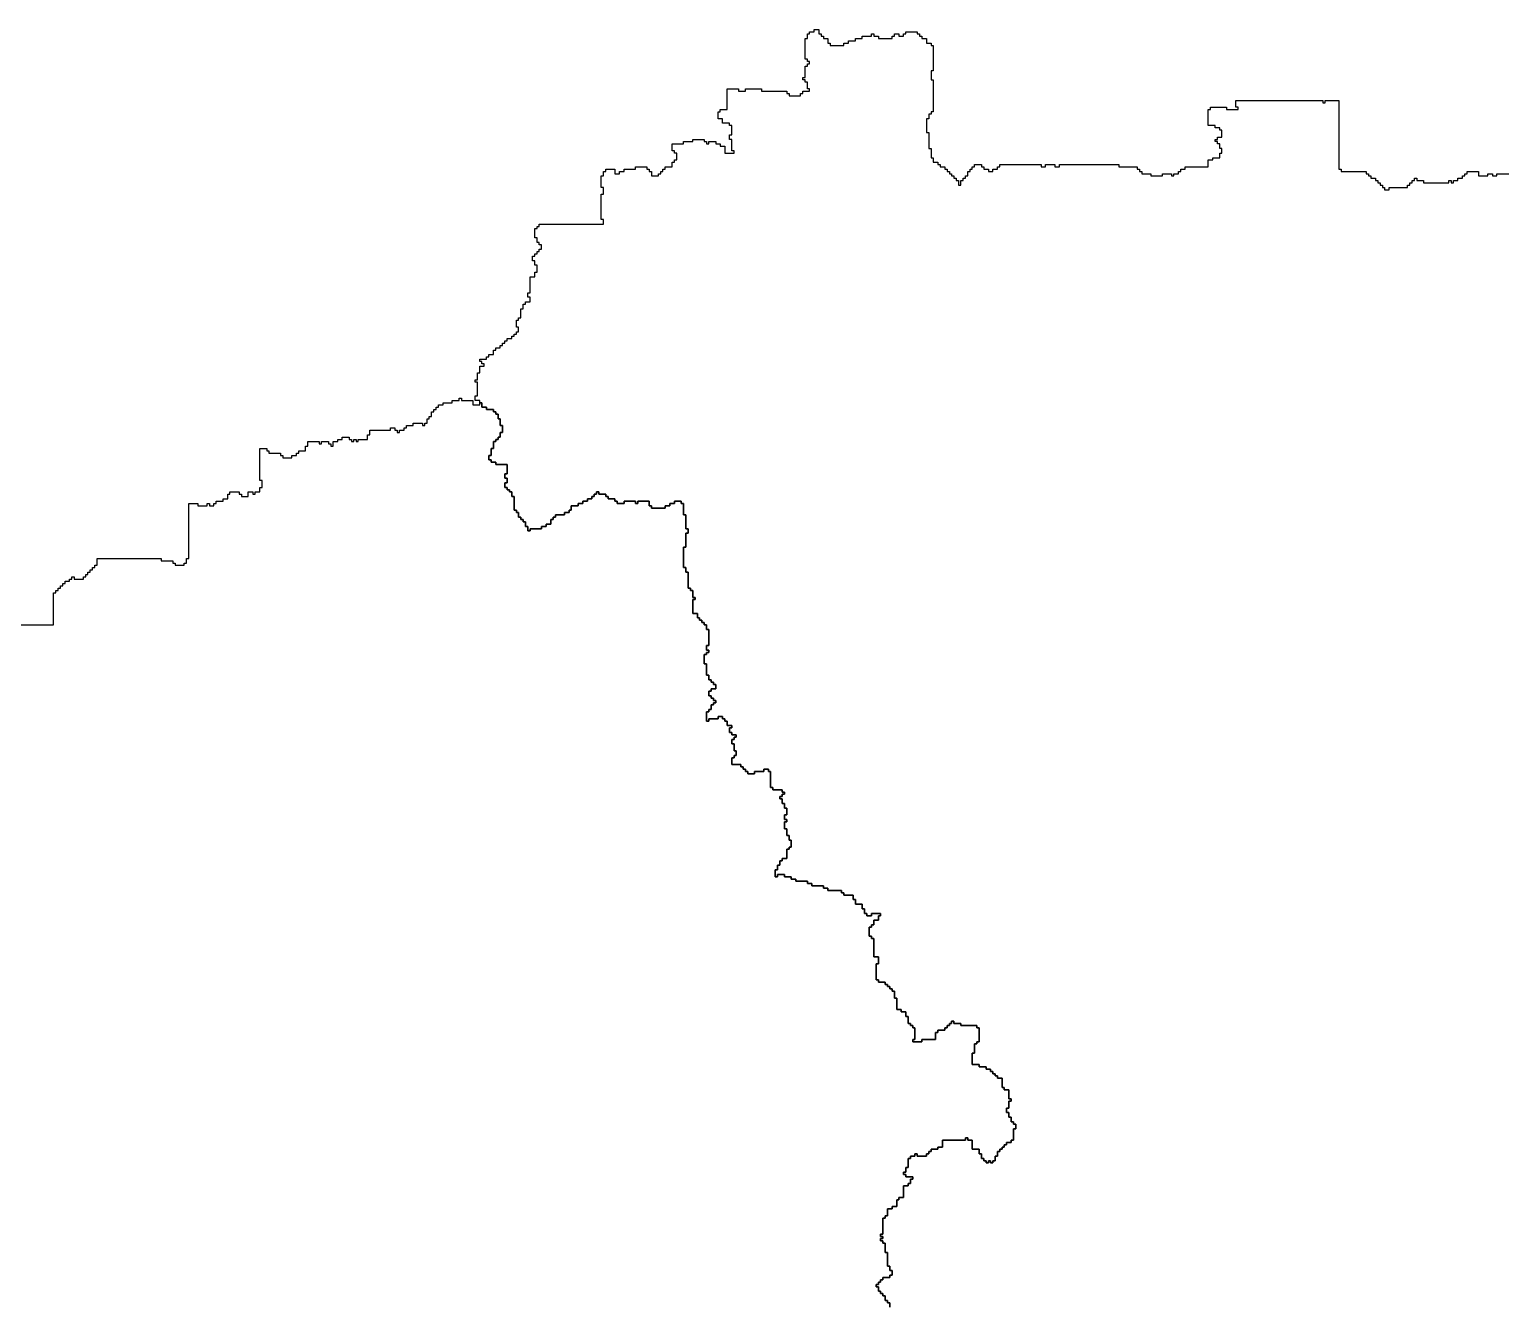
# Model space of a CAD drawing. Header units: inches. Extents: x -98695 to 376223, y 1122520 to 1501782.
# Drawn here: x -38375 to -18567, y 1444275 to 1461465 of the extents above; entities that cross this region are included whole.
import ezdxf

# ---------------------------------------------------------------- set-up
doc = ezdxf.new("R2010")
doc.units = ezdxf.units.IN
doc.header["$MEASUREMENT"] = 0
doc.layers.add('subs1', color=7, linetype='Continuous', true_color=0xc8dcf7)

msp = doc.modelspace()

# ---------------------------------------------------------------- linework, layer by layer
at = {"layer": 'subs1'}
for points in [[(-26791, 1444252, 0), (-26791, 1444314, 0), (-26822, 1444314, 0), (-26822, 1444345, 0), (-26853, 1444345, 0), (-26853, 1444406, 0), (-26883, 1444406, 0), (-26883, 1444437, 0), (-26914, 1444437, 0), (-26914, 1444468, 0), (-26945, 1444468, 0), (-26945, 1444530, 0), (-26976, 1444530, 0), (-26976, 1444561, 0), (-26945, 1444561, 0), (-26945, 1444591, 0), (-26914, 1444591, 0), (-26914, 1444622, 0), (-26883, 1444622, 0), (-26883, 1444653, 0), (-26791, 1444653, 0), (-26791, 1444684, 0), (-26760, 1444684, 0), (-26760, 1444746, 0), (-26791, 1444746, 0), (-26791, 1444807, 0), (-26822, 1444807, 0), (-26822, 1444992, 0), (-26853, 1444992, 0), (-26853, 1445116, 0), (-26883, 1445116, 0), (-26883, 1445147, 0), (-26914, 1445147, 0), (-26914, 1445178, 0), (-26883, 1445178, 0), (-26883, 1445208, 0), (-26914, 1445208, 0), (-26914, 1445239, 0), (-26883, 1445239, 0), (-26883, 1445455, 0), (-26853, 1445455, 0), (-26853, 1445486, 0), (-26822, 1445486, 0), (-26822, 1445579, 0), (-26760, 1445579, 0), (-26760, 1445609, 0), (-26698, 1445609, 0), (-26698, 1445702, 0), (-26667, 1445702, 0), (-26667, 1445733, 0), (-26606, 1445733, 0), (-26606, 1445887, 0), (-26544, 1445887, 0), (-26544, 1445918, 0), (-26513, 1445918, 0), (-26513, 1445980, 0), (-26482, 1445980, 0), (-26482, 1446010, 0), (-26575, 1446010, 0), (-26575, 1446041, 0), (-26606, 1446041, 0), (-26606, 1446072, 0), (-26575, 1446072, 0), (-26575, 1446134, 0), (-26544, 1446134, 0), (-26544, 1446257, 0), (-26513, 1446257, 0), (-26513, 1446288, 0), (-26452, 1446288, 0), (-26452, 1446319, 0), (-26421, 1446319, 0), (-26421, 1446288, 0), (-26297, 1446288, 0), (-26297, 1446319, 0), (-26266, 1446319, 0), (-26266, 1446350, 0), (-26236, 1446350, 0), (-26236, 1446381, 0), (-26143, 1446381, 0), (-26143, 1446411, 0), (-26081, 1446411, 0), (-26081, 1446504, 0), (-25773, 1446504, 0), (-25773, 1446535, 0), (-25742, 1446535, 0), (-25742, 1446504, 0), (-25680, 1446504, 0), (-25680, 1446381, 0), (-25588, 1446381, 0), (-25588, 1446319, 0), (-25557, 1446319, 0), (-25557, 1446257, 0), (-25526, 1446257, 0), (-25526, 1446226, 0), (-25495, 1446226, 0), (-25495, 1446196, 0), (-25464, 1446196, 0), (-25464, 1446226, 0), (-25434, 1446226, 0), (-25434, 1446196, 0), (-25403, 1446196, 0), (-25403, 1446226, 0), (-25372, 1446226, 0), (-25372, 1446288, 0), (-25341, 1446288, 0), (-25341, 1446350, 0), (-25310, 1446350, 0), (-25310, 1446381, 0), (-25279, 1446381, 0), (-25279, 1446411, 0), (-25249, 1446411, 0), (-25249, 1446442, 0), (-25218, 1446442, 0), (-25218, 1446473, 0), (-25156, 1446473, 0), (-25156, 1446504, 0), (-25125, 1446504, 0), (-25125, 1446658, 0), (-25094, 1446658, 0), (-25094, 1446720, 0), (-25125, 1446720, 0), (-25125, 1446751, 0), (-25156, 1446751, 0), (-25156, 1446812, 0), (-25187, 1446812, 0), (-25187, 1446874, 0), (-25218, 1446874, 0), (-25218, 1446936, 0), (-25187, 1446936, 0), (-25187, 1447028, 0), (-25156, 1447028, 0), (-25156, 1447059, 0), (-25187, 1447059, 0), (-25187, 1447183, 0), (-25249, 1447183, 0), (-25249, 1447213, 0), (-25279, 1447213, 0), (-25279, 1447337, 0), (-25341, 1447337, 0), (-25341, 1447368, 0), (-25372, 1447368, 0), (-25372, 1447399, 0), (-25403, 1447399, 0), (-25403, 1447429, 0), (-25434, 1447429, 0), (-25434, 1447460, 0), (-25495, 1447460, 0), (-25495, 1447491, 0), (-25588, 1447491, 0), (-25588, 1447522, 0), (-25680, 1447522, 0), (-25680, 1447676, 0), (-25650, 1447676, 0), (-25650, 1447800, 0), (-25619, 1447800, 0), (-25619, 1447830, 0), (-25588, 1447830, 0), (-25588, 1448015, 0), (-25619, 1448015, 0), (-25619, 1448046, 0), (-25835, 1448046, 0), (-25835, 1448077, 0), (-25927, 1448077, 0), (-25927, 1448108, 0), (-25958, 1448108, 0), (-25958, 1448077, 0), (-25989, 1448077, 0), (-25989, 1448046, 0), (-26020, 1448046, 0), (-26020, 1448015, 0), (-26051, 1448015, 0), (-26051, 1447985, 0), (-26143, 1447985, 0), (-26143, 1447954, 0), (-26174, 1447954, 0), (-26174, 1447861, 0), (-26359, 1447861, 0), (-26359, 1447830, 0), (-26482, 1447830, 0), (-26482, 1447861, 0), (-26452, 1447861, 0), (-26452, 1448015, 0), (-26482, 1448015, 0), (-26482, 1448046, 0), (-26513, 1448046, 0), (-26513, 1448077, 0), (-26544, 1448077, 0), (-26544, 1448170, 0), (-26575, 1448170, 0), (-26575, 1448231, 0), (-26637, 1448231, 0), (-26637, 1448262, 0), (-26698, 1448262, 0), (-26698, 1448416, 0), (-26729, 1448416, 0), (-26729, 1448509, 0), (-26760, 1448509, 0), (-26760, 1448540, 0), (-26791, 1448540, 0), (-26791, 1448571, 0), (-26822, 1448571, 0), (-26822, 1448602, 0), (-26853, 1448602, 0), (-26853, 1448632, 0), (-26945, 1448632, 0), (-26945, 1448663, 0), (-26976, 1448663, 0), (-26976, 1448879, 0), (-26945, 1448879, 0), (-26945, 1448972, 0), (-27007, 1448972, 0), (-27007, 1449219, 0), (-27038, 1449219, 0), (-27038, 1449249, 0), (-27068, 1449249, 0), (-27068, 1449373, 0), (-27038, 1449373, 0), (-27038, 1449404, 0), (-27007, 1449404, 0), (-27007, 1449465, 0), (-26945, 1449465, 0), (-26945, 1449527, 0), (-26914, 1449527, 0), (-26914, 1449558, 0), (-27038, 1449558, 0), (-27038, 1449527, 0), (-27099, 1449527, 0), (-27099, 1449558, 0), (-27130, 1449558, 0), (-27130, 1449620, 0), (-27161, 1449620, 0), (-27161, 1449681, 0), (-27254, 1449681, 0), (-27254, 1449743, 0), (-27284, 1449743, 0), (-27284, 1449805, 0), (-27408, 1449805, 0), (-27408, 1449835, 0), (-27439, 1449835, 0), (-27439, 1449866, 0), (-27624, 1449866, 0), (-27624, 1449897, 0), (-27685, 1449897, 0), (-27685, 1449928, 0), (-27840, 1449928, 0), (-27840, 1449959, 0), (-27901, 1449959, 0), (-27901, 1449990, 0), (-28056, 1449990, 0), (-28056, 1450021, 0), (-28117, 1450021, 0), (-28117, 1450051, 0), (-28210, 1450051, 0), (-28210, 1450082, 0), (-28302, 1450082, 0), (-28302, 1450051, 0), (-28333, 1450051, 0), (-28333, 1450144, 0), (-28302, 1450144, 0), (-28302, 1450206, 0), (-28271, 1450206, 0), (-28271, 1450267, 0), (-28241, 1450267, 0), (-28241, 1450298, 0), (-28179, 1450298, 0), (-28179, 1450422, 0), (-28148, 1450422, 0), (-28148, 1450452, 0), (-28117, 1450452, 0), (-28117, 1450545, 0), (-28148, 1450545, 0), (-28148, 1450607, 0), (-28179, 1450607, 0), (-28179, 1450699, 0), (-28210, 1450699, 0), (-28210, 1450792, 0), (-28179, 1450792, 0), (-28179, 1450823, 0), (-28210, 1450823, 0), (-28210, 1450884, 0), (-28179, 1450884, 0), (-28179, 1450977, 0), (-28210, 1450977, 0), (-28210, 1451038, 0), (-28241, 1451038, 0), (-28241, 1451100, 0), (-28271, 1451100, 0), (-28271, 1451131, 0), (-28241, 1451131, 0), (-28241, 1451162, 0), (-28210, 1451162, 0), (-28210, 1451193, 0), (-28241, 1451193, 0), (-28241, 1451224, 0), (-28364, 1451224, 0), (-28364, 1451254, 0), (-28395, 1451254, 0), (-28395, 1451470, 0), (-28426, 1451470, 0), (-28426, 1451501, 0), (-28487, 1451501, 0), (-28487, 1451470, 0), (-28611, 1451470, 0), (-28611, 1451439, 0), (-28703, 1451439, 0), (-28703, 1451470, 0), (-28734, 1451470, 0), (-28734, 1451501, 0), (-28765, 1451501, 0), (-28765, 1451532, 0), (-28796, 1451532, 0), (-28796, 1451563, 0), (-28919, 1451563, 0), (-28919, 1451655, 0), (-28888, 1451655, 0), (-28888, 1451686, 0), (-28858, 1451686, 0), (-28858, 1451748, 0), (-28888, 1451748, 0), (-28888, 1451840, 0), (-28919, 1451840, 0), (-28919, 1451902, 0), (-28888, 1451902, 0), (-28888, 1451933, 0), (-28858, 1451933, 0), (-28858, 1451964, 0), (-28919, 1451964, 0), (-28919, 1451995, 0), (-28950, 1451995, 0), (-28950, 1452056, 0), (-28919, 1452056, 0), (-28919, 1452087, 0), (-28981, 1452087, 0), (-28981, 1452149, 0), (-29012, 1452149, 0), (-29012, 1452180, 0), (-29043, 1452180, 0), (-29043, 1452211, 0), (-29104, 1452211, 0), (-29104, 1452180, 0), (-29228, 1452180, 0), (-29228, 1452149, 0), (-29259, 1452149, 0), (-29259, 1452272, 0), (-29228, 1452272, 0), (-29228, 1452303, 0), (-29197, 1452303, 0), (-29197, 1452365, 0), (-29166, 1452365, 0), (-29166, 1452396, 0), (-29135, 1452396, 0), (-29135, 1452427, 0), (-29166, 1452427, 0), (-29166, 1452457, 0), (-29197, 1452457, 0), (-29197, 1452488, 0), (-29228, 1452488, 0), (-29228, 1452550, 0), (-29197, 1452550, 0), (-29197, 1452581, 0), (-29135, 1452581, 0), (-29135, 1452643, 0), (-29166, 1452643, 0), (-29166, 1452673, 0), (-29197, 1452673, 0), (-29197, 1452704, 0), (-29228, 1452704, 0), (-29228, 1452766, 0), (-29259, 1452766, 0), (-29259, 1452920, 0), (-29289, 1452920, 0), (-29289, 1453044, 0), (-29259, 1453044, 0), (-29259, 1453074, 0), (-29228, 1453074, 0), (-29228, 1453105, 0), (-29259, 1453105, 0), (-29259, 1453167, 0), (-29228, 1453167, 0), (-29228, 1453383, 0), (-29259, 1453383, 0), (-29259, 1453445, 0), (-29289, 1453445, 0), (-29289, 1453475, 0), (-29320, 1453475, 0), (-29320, 1453506, 0), (-29351, 1453506, 0), (-29351, 1453537, 0), (-29382, 1453537, 0), (-29382, 1453599, 0), (-29444, 1453599, 0), (-29444, 1453784, 0), (-29413, 1453784, 0), (-29413, 1453815, 0), (-29444, 1453815, 0), (-29444, 1453907, 0), (-29475, 1453907, 0), (-29475, 1453938, 0), (-29505, 1453938, 0), (-29505, 1454154, 0), (-29536, 1454154, 0), (-29536, 1454216, 0), (-29567, 1454216, 0), (-29567, 1454493, 0), (-29536, 1454493, 0), (-29536, 1454678, 0), (-29505, 1454678, 0), (-29505, 1454740, 0), (-29536, 1454740, 0), (-29536, 1454925, 0), (-29567, 1454925, 0), (-29567, 1455079, 0), (-29598, 1455079, 0), (-29598, 1455110, 0), (-29690, 1455110, 0), (-29690, 1455079, 0), (-29752, 1455079, 0), (-29752, 1455049, 0), (-29814, 1455049, 0), (-29814, 1455018, 0), (-29999, 1455018, 0), (-29999, 1455049, 0), (-30030, 1455049, 0), (-30030, 1455110, 0), (-30184, 1455110, 0), (-30184, 1455079, 0), (-30215, 1455079, 0), (-30215, 1455110, 0), (-30369, 1455110, 0), (-30369, 1455079, 0), (-30462, 1455079, 0), (-30462, 1455110, 0), (-30492, 1455110, 0), (-30492, 1455141, 0), (-30585, 1455141, 0), (-30585, 1455172, 0), (-30616, 1455172, 0), (-30616, 1455203, 0), (-30708, 1455203, 0), (-30708, 1455234, 0), (-30739, 1455234, 0), (-30739, 1455203, 0), (-30770, 1455203, 0), (-30770, 1455172, 0), (-30801, 1455172, 0), (-30801, 1455141, 0), (-30863, 1455141, 0), (-30863, 1455110, 0), (-30924, 1455110, 0), (-30924, 1455079, 0), (-30986, 1455079, 0), (-30986, 1455049, 0), (-31079, 1455049, 0), (-31079, 1454987, 0), (-31109, 1454987, 0), (-31109, 1454956, 0), (-31171, 1454956, 0), (-31171, 1454925, 0), (-31294, 1454925, 0), (-31294, 1454894, 0), (-31325, 1454894, 0), (-31325, 1454863, 0), (-31356, 1454863, 0), (-31356, 1454802, 0), (-31418, 1454802, 0), (-31418, 1454771, 0), (-31480, 1454771, 0), (-31480, 1454740, 0), (-31634, 1454740, 0), (-31634, 1454709, 0), (-31665, 1454709, 0), (-31665, 1454771, 0), (-31695, 1454771, 0), (-31695, 1454833, 0), (-31726, 1454833, 0), (-31726, 1454863, 0), (-31757, 1454863, 0), (-31757, 1454894, 0), (-31788, 1454894, 0), (-31788, 1454956, 0), (-31819, 1454956, 0), (-31819, 1454987, 0), (-31850, 1454987, 0), (-31850, 1455172, 0), (-31881, 1455172, 0), (-31881, 1455234, 0), (-31911, 1455234, 0), (-31911, 1455264, 0), (-31942, 1455264, 0), (-31942, 1455295, 0), (-31973, 1455295, 0), (-31973, 1455357, 0), (-31942, 1455357, 0), (-31942, 1455419, 0), (-31973, 1455419, 0), (-31973, 1455480, 0), (-31942, 1455480, 0), (-31942, 1455604, 0), (-32097, 1455604, 0), (-32097, 1455635, 0), (-32158, 1455635, 0), (-32158, 1455665, 0), (-32189, 1455665, 0), (-32189, 1455727, 0), (-32158, 1455727, 0), (-32158, 1455820, 0), (-32127, 1455820, 0), (-32127, 1455912, 0), (-32097, 1455912, 0), (-32097, 1455943, 0), (-32066, 1455943, 0), (-32066, 1455974, 0), (-32035, 1455974, 0), (-32035, 1456036, 0), (-32004, 1456036, 0), (-32004, 1456128, 0), (-32035, 1456128, 0), (-32035, 1456221, 0), (-32066, 1456221, 0), (-32066, 1456282, 0), (-32097, 1456282, 0), (-32097, 1456313, 0), (-32127, 1456313, 0), (-32127, 1456344, 0), (-32220, 1456344, 0), (-32220, 1456375, 0), (-32282, 1456375, 0), (-32282, 1456437, 0), (-32312, 1456437, 0), (-32312, 1456468, 0), (-32374, 1456468, 0), (-32374, 1456529, 0), (-32343, 1456529, 0), (-32343, 1456714, 0), (-32374, 1456714, 0), (-32374, 1456745, 0), (-32343, 1456745, 0), (-32343, 1456838, 0), (-32312, 1456838, 0), (-32312, 1456930, 0), (-32251, 1456930, 0), (-32251, 1456961, 0), (-32282, 1456961, 0), (-32282, 1456992, 0), (-32312, 1456992, 0), (-32312, 1457023, 0), (-32220, 1457023, 0), (-32220, 1457054, 0), (-32189, 1457054, 0), (-32189, 1457084, 0), (-32127, 1457084, 0), (-32127, 1457146, 0), (-32097, 1457146, 0), (-32097, 1457177, 0), (-32035, 1457177, 0), (-32035, 1457208, 0), (-32004, 1457208, 0), (-32004, 1457239, 0), (-31973, 1457239, 0), (-31973, 1457270, 0), (-31942, 1457270, 0), (-31942, 1457300, 0), (-31881, 1457300, 0), (-31881, 1457331, 0), (-31850, 1457331, 0), (-31850, 1457362, 0), (-31819, 1457362, 0), (-31819, 1457393, 0), (-31788, 1457393, 0), (-31788, 1457455, 0), (-31819, 1457455, 0), (-31819, 1457547, 0), (-31788, 1457547, 0), (-31788, 1457578, 0), (-31757, 1457578, 0), (-31757, 1457701, 0), (-31726, 1457701, 0), (-31726, 1457763, 0), (-31695, 1457763, 0), (-31695, 1457794, 0), (-31634, 1457794, 0), (-31634, 1457856, 0), (-31665, 1457856, 0), (-31665, 1457917, 0), (-31634, 1457917, 0), (-31634, 1458133, 0), (-31572, 1458133, 0), (-31572, 1458195, 0), (-31541, 1458195, 0), (-31541, 1458287, 0), (-31572, 1458287, 0), (-31572, 1458349, 0), (-31603, 1458349, 0), (-31603, 1458411, 0), (-31572, 1458411, 0), (-31572, 1458442, 0), (-31541, 1458442, 0), (-31541, 1458473, 0), (-31510, 1458473, 0), (-31510, 1458503, 0), (-31480, 1458503, 0), (-31480, 1458565, 0), (-31510, 1458565, 0), (-31510, 1458596, 0), (-31541, 1458596, 0), (-31541, 1458658, 0), (-31572, 1458658, 0), (-31572, 1458781, 0), (-31541, 1458781, 0), (-31541, 1458812, 0), (-31510, 1458812, 0), (-31510, 1458843, 0), (-30647, 1458843, 0), (-30647, 1458904, 0), (-30678, 1458904, 0), (-30678, 1459244, 0), (-30647, 1459244, 0), (-30647, 1459336, 0), (-30678, 1459336, 0), (-30678, 1459491, 0), (-30647, 1459491, 0), (-30647, 1459552, 0), (-30616, 1459552, 0), (-30616, 1459583, 0), (-30492, 1459583, 0), (-30492, 1459521, 0), (-30431, 1459521, 0), (-30431, 1459552, 0), (-30369, 1459552, 0), (-30369, 1459583, 0), (-30215, 1459583, 0), (-30215, 1459614, 0), (-30061, 1459614, 0), (-30061, 1459583, 0), (-30030, 1459583, 0), (-30030, 1459552, 0), (-29999, 1459552, 0), (-29999, 1459491, 0), (-29906, 1459491, 0), (-29906, 1459521, 0), (-29876, 1459521, 0), (-29876, 1459552, 0), (-29845, 1459552, 0), (-29845, 1459583, 0), (-29814, 1459583, 0), (-29814, 1459614, 0), (-29721, 1459614, 0), (-29721, 1459676, 0), (-29690, 1459676, 0), (-29690, 1459706, 0), (-29660, 1459706, 0), (-29660, 1459799, 0), (-29690, 1459799, 0), (-29690, 1459830, 0), (-29721, 1459830, 0), (-29721, 1459922, 0), (-29567, 1459922, 0), (-29567, 1459953, 0), (-29444, 1459953, 0), (-29444, 1459984, 0), (-29289, 1459984, 0), (-29289, 1459953, 0), (-29259, 1459953, 0), (-29259, 1459922, 0), (-29228, 1459922, 0), (-29228, 1459953, 0), (-29135, 1459953, 0), (-29135, 1459922, 0), (-29074, 1459922, 0), (-29074, 1459892, 0), (-29012, 1459892, 0), (-29012, 1459799, 0), (-28888, 1459799, 0), (-28888, 1459830, 0), (-28919, 1459830, 0), (-28919, 1459984, 0), (-28950, 1459984, 0), (-28950, 1460046, 0), (-28919, 1460046, 0), (-28919, 1460169, 0), (-28950, 1460169, 0), (-28950, 1460200, 0), (-29043, 1460200, 0), (-29043, 1460262, 0), (-29104, 1460262, 0), (-29104, 1460354, 0), (-29074, 1460354, 0), (-29074, 1460385, 0), (-28981, 1460385, 0), (-28981, 1460663, 0), (-28827, 1460663, 0), (-28827, 1460632, 0), (-28734, 1460632, 0), (-28734, 1460663, 0), (-28518, 1460663, 0), (-28518, 1460632, 0), (-28179, 1460632, 0), (-28179, 1460601, 0), (-28148, 1460601, 0), (-28148, 1460570, 0), (-27994, 1460570, 0), (-27994, 1460601, 0), (-27963, 1460601, 0), (-27963, 1460632, 0), (-27870, 1460632, 0), (-27870, 1460663, 0), (-27901, 1460663, 0), (-27901, 1460755, 0), (-27932, 1460755, 0), (-27932, 1460786, 0), (-27963, 1460786, 0), (-27963, 1460817, 0), (-27932, 1460817, 0), (-27932, 1460971, 0), (-27901, 1460971, 0), (-27901, 1461002, 0), (-27870, 1461002, 0), (-27870, 1461033, 0), (-27901, 1461033, 0), (-27901, 1461064, 0), (-27932, 1461064, 0), (-27932, 1461341, 0), (-27901, 1461341, 0), (-27901, 1461403, 0), (-27870, 1461403, 0), (-27870, 1461434, 0), (-27809, 1461434, 0), (-27809, 1461465, 0), (-27747, 1461465, 0), (-27747, 1461403, 0), (-27716, 1461403, 0), (-27716, 1461372, 0), (-27685, 1461372, 0), (-27685, 1461341, 0), (-27624, 1461341, 0), (-27624, 1461280, 0), (-27593, 1461280, 0), (-27593, 1461249, 0), (-27408, 1461249, 0), (-27408, 1461280, 0), (-27346, 1461280, 0), (-27346, 1461310, 0), (-27254, 1461310, 0), (-27254, 1461341, 0), (-27161, 1461341, 0), (-27161, 1461372, 0), (-27038, 1461372, 0), (-27038, 1461403, 0), (-27007, 1461403, 0), (-27007, 1461372, 0), (-26945, 1461372, 0), (-26945, 1461341, 0), (-26760, 1461341, 0), (-26760, 1461372, 0), (-26729, 1461372, 0), (-26729, 1461403, 0), (-26667, 1461403, 0), (-26667, 1461372, 0), (-26606, 1461372, 0), (-26606, 1461403, 0), (-26575, 1461403, 0), (-26575, 1461434, 0), (-26421, 1461434, 0), (-26421, 1461403, 0), (-26390, 1461403, 0), (-26390, 1461372, 0), (-26359, 1461372, 0), (-26359, 1461341, 0), (-26297, 1461341, 0), (-26297, 1461280, 0), (-26236, 1461280, 0), (-26236, 1461249, 0), (-26205, 1461249, 0), (-26205, 1460909, 0), (-26236, 1460909, 0), (-26236, 1460786, 0), (-26205, 1460786, 0), (-26205, 1460354, 0), (-26236, 1460354, 0), (-26236, 1460323, 0), (-26266, 1460323, 0), (-26266, 1460262, 0), (-26297, 1460262, 0), (-26297, 1460077, 0), (-26266, 1460077, 0), (-26266, 1459861, 0), (-26236, 1459861, 0), (-26236, 1459737, 0), (-26205, 1459737, 0), (-26205, 1459676, 0), (-26143, 1459676, 0), (-26143, 1459645, 0), (-26112, 1459645, 0), (-26112, 1459614, 0), (-26051, 1459614, 0), (-26051, 1459583, 0), (-26020, 1459583, 0), (-26020, 1459552, 0), (-25989, 1459552, 0), (-25989, 1459521, 0), (-25958, 1459521, 0), (-25958, 1459491, 0), (-25927, 1459491, 0), (-25927, 1459460, 0), (-25896, 1459460, 0), (-25896, 1459429, 0), (-25865, 1459429, 0), (-25865, 1459367, 0), (-25835, 1459367, 0), (-25835, 1459429, 0), (-25804, 1459429, 0), (-25804, 1459460, 0), (-25773, 1459460, 0), (-25773, 1459491, 0), (-25742, 1459491, 0), (-25742, 1459552, 0), (-25711, 1459552, 0), (-25711, 1459583, 0), (-25680, 1459583, 0), (-25680, 1459614, 0), (-25650, 1459614, 0), (-25650, 1459645, 0), (-25557, 1459645, 0), (-25557, 1459614, 0), (-25526, 1459614, 0), (-25526, 1459583, 0), (-25464, 1459583, 0), (-25464, 1459552, 0), (-25403, 1459552, 0), (-25403, 1459583, 0), (-25341, 1459583, 0), (-25341, 1459614, 0), (-25310, 1459614, 0), (-25310, 1459645, 0), (-24755, 1459645, 0), (-24755, 1459614, 0), (-24693, 1459614, 0), (-24693, 1459645, 0), (-24570, 1459645, 0), (-24570, 1459614, 0), (-24508, 1459614, 0), (-24508, 1459645, 0), (-23706, 1459645, 0), (-23706, 1459614, 0), (-23459, 1459614, 0), (-23459, 1459583, 0), (-23429, 1459583, 0), (-23429, 1459552, 0), (-23398, 1459552, 0), (-23398, 1459521, 0), (-23274, 1459521, 0), (-23274, 1459491, 0), (-23120, 1459491, 0), (-23120, 1459521, 0), (-22997, 1459521, 0), (-22997, 1459491, 0), (-22966, 1459491, 0), (-22966, 1459521, 0), (-22904, 1459521, 0), (-22904, 1459552, 0), (-22873, 1459552, 0), (-22873, 1459583, 0), (-22812, 1459583, 0), (-22812, 1459614, 0), (-22503, 1459614, 0), (-22503, 1459706, 0), (-22441, 1459706, 0), (-22441, 1459737, 0), (-22349, 1459737, 0), (-22349, 1459799, 0), (-22318, 1459799, 0), (-22318, 1459861, 0), (-22349, 1459861, 0), (-22349, 1459922, 0), (-22380, 1459922, 0), (-22380, 1459953, 0), (-22411, 1459953, 0), (-22411, 1459984, 0), (-22380, 1459984, 0), (-22380, 1460015, 0), (-22318, 1460015, 0), (-22318, 1460107, 0), (-22349, 1460107, 0), (-22349, 1460138, 0), (-22411, 1460138, 0), (-22411, 1460169, 0), (-22503, 1460169, 0), (-22503, 1460385, 0), (-22472, 1460385, 0), (-22472, 1460416, 0), (-22256, 1460416, 0), (-22256, 1460385, 0), (-22102, 1460385, 0), (-22102, 1460416, 0), (-22133, 1460416, 0), (-22133, 1460508, 0), (-20961, 1460508, 0), (-20961, 1460478, 0), (-20930, 1460478, 0), (-20930, 1460508, 0), (-20745, 1460508, 0), (-20745, 1459583, 0), (-20714, 1459583, 0), (-20714, 1459552, 0), (-20375, 1459552, 0), (-20375, 1459521, 0), (-20344, 1459521, 0), (-20344, 1459491, 0), (-20313, 1459491, 0), (-20313, 1459460, 0), (-20251, 1459460, 0), (-20251, 1459429, 0), (-20220, 1459429, 0), (-20220, 1459398, 0), (-20190, 1459398, 0), (-20190, 1459367, 0), (-20159, 1459367, 0), (-20159, 1459336, 0), (-20128, 1459336, 0), (-20128, 1459305, 0), (-20066, 1459305, 0), (-20066, 1459336, 0), (-19819, 1459336, 0), (-19819, 1459367, 0), (-19789, 1459367, 0), (-19789, 1459398, 0), (-19758, 1459398, 0), (-19758, 1459429, 0), (-19727, 1459429, 0), (-19727, 1459460, 0), (-19696, 1459460, 0), (-19696, 1459429, 0), (-19604, 1459429, 0), (-19604, 1459398, 0), (-19264, 1459398, 0), (-19264, 1459429, 0), (-19233, 1459429, 0), (-19233, 1459398, 0), (-19203, 1459398, 0), (-19203, 1459429, 0), (-19141, 1459429, 0), (-19141, 1459460, 0), (-19079, 1459460, 0), (-19079, 1459491, 0), (-19048, 1459491, 0), (-19048, 1459521, 0), (-19017, 1459521, 0), (-19017, 1459552, 0), (-18863, 1459552, 0), (-18863, 1459491, 0), (-18740, 1459491, 0), (-18740, 1459521, 0), (-18678, 1459521, 0), (-18678, 1459491, 0), (-18616, 1459491, 0), (-18616, 1459521, 0), (-18061, 1459521, 0)], [(-39068, 1453445, 0), (-38050, 1453445, 0), (-38050, 1453876, 0), (-38019, 1453876, 0), (-38019, 1453907, 0), (-37988, 1453907, 0), (-37988, 1453938, 0), (-37957, 1453938, 0), (-37957, 1453969, 0), (-37927, 1453969, 0), (-37927, 1454000, 0), (-37896, 1454000, 0), (-37896, 1454031, 0), (-37834, 1454031, 0), (-37834, 1454061, 0), (-37803, 1454061, 0), (-37803, 1454092, 0), (-37772, 1454092, 0), (-37772, 1454061, 0), (-37649, 1454061, 0), (-37649, 1454092, 0), (-37618, 1454092, 0), (-37618, 1454123, 0), (-37587, 1454123, 0), (-37587, 1454154, 0), (-37556, 1454154, 0), (-37556, 1454185, 0), (-37526, 1454185, 0), (-37526, 1454216, 0), (-37495, 1454216, 0), (-37495, 1454247, 0), (-37464, 1454247, 0), (-37464, 1454339, 0), (-36600, 1454339, 0), (-36600, 1454308, 0), (-36446, 1454308, 0), (-36446, 1454277, 0), (-36415, 1454277, 0), (-36415, 1454247, 0), (-36292, 1454247, 0), (-36292, 1454277, 0), (-36261, 1454277, 0), (-36261, 1454339, 0), (-36230, 1454339, 0), (-36230, 1455079, 0), (-36107, 1455079, 0), (-36107, 1455049, 0), (-35983, 1455049, 0), (-35983, 1455079, 0), (-35952, 1455079, 0), (-35952, 1455049, 0), (-35891, 1455049, 0), (-35891, 1455079, 0), (-35860, 1455079, 0), (-35860, 1455110, 0), (-35767, 1455110, 0), (-35767, 1455141, 0), (-35706, 1455141, 0), (-35706, 1455203, 0), (-35675, 1455203, 0), (-35675, 1455234, 0), (-35551, 1455234, 0), (-35551, 1455203, 0), (-35521, 1455203, 0), (-35521, 1455172, 0), (-35428, 1455172, 0), (-35428, 1455234, 0), (-35366, 1455234, 0), (-35366, 1455203, 0), (-35335, 1455203, 0), (-35335, 1455234, 0), (-35274, 1455234, 0), (-35274, 1455295, 0), (-35243, 1455295, 0), (-35243, 1455388, 0), (-35274, 1455388, 0), (-35274, 1455820, 0), (-35181, 1455820, 0), (-35181, 1455789, 0), (-35150, 1455789, 0), (-35150, 1455758, 0), (-34996, 1455758, 0), (-34996, 1455727, 0), (-34965, 1455727, 0), (-34965, 1455696, 0), (-34842, 1455696, 0), (-34842, 1455727, 0), (-34780, 1455727, 0), (-34780, 1455758, 0), (-34749, 1455758, 0), (-34749, 1455789, 0), (-34657, 1455789, 0), (-34657, 1455851, 0), (-34626, 1455851, 0), (-34626, 1455912, 0), (-34472, 1455912, 0), (-34472, 1455881, 0), (-34441, 1455881, 0), (-34441, 1455912, 0), (-34348, 1455912, 0), (-34348, 1455881, 0), (-34317, 1455881, 0), (-34317, 1455851, 0), (-34287, 1455851, 0), (-34287, 1455912, 0), (-34225, 1455912, 0), (-34225, 1455943, 0), (-34163, 1455943, 0), (-34163, 1455974, 0), (-34071, 1455974, 0), (-34071, 1455943, 0), (-34040, 1455943, 0), (-34040, 1455912, 0), (-34009, 1455912, 0), (-34009, 1455943, 0), (-33978, 1455943, 0), (-33978, 1455912, 0), (-33947, 1455912, 0), (-33947, 1455943, 0), (-33824, 1455943, 0), (-33824, 1456005, 0), (-33793, 1456005, 0), (-33793, 1456067, 0), (-33515, 1456067, 0), (-33515, 1456097, 0), (-33454, 1456097, 0), (-33454, 1456067, 0), (-33423, 1456067, 0), (-33423, 1456036, 0), (-33392, 1456036, 0), (-33392, 1456067, 0), (-33330, 1456067, 0), (-33330, 1456097, 0), (-33300, 1456097, 0), (-33300, 1456128, 0), (-33207, 1456128, 0), (-33207, 1456159, 0), (-33084, 1456159, 0), (-33084, 1456128, 0), (-33053, 1456128, 0), (-33053, 1456159, 0), (-33022, 1456159, 0), (-33022, 1456221, 0), (-32991, 1456221, 0), (-32991, 1456252, 0), (-32960, 1456252, 0), (-32960, 1456313, 0), (-32929, 1456313, 0), (-32929, 1456344, 0), (-32899, 1456344, 0), (-32899, 1456375, 0), (-32868, 1456375, 0), (-32868, 1456406, 0), (-32806, 1456406, 0), (-32806, 1456437, 0), (-32683, 1456437, 0), (-32683, 1456468, 0), (-32590, 1456468, 0), (-32590, 1456498, 0), (-32559, 1456498, 0), (-32559, 1456468, 0), (-32405, 1456468, 0), (-32405, 1456406, 0), (-32312, 1456406, 0), (-32312, 1456437, 0), (-32282, 1456437, 0), (-32282, 1456375, 0), (-32220, 1456375, 0), (-32220, 1456344, 0), (-32127, 1456344, 0), (-32127, 1456313, 0), (-32097, 1456313, 0), (-32097, 1456282, 0), (-32066, 1456282, 0), (-32066, 1456221, 0), (-32035, 1456221, 0), (-32035, 1456128, 0), (-32004, 1456128, 0), (-32004, 1456036, 0), (-32035, 1456036, 0), (-32035, 1455974, 0), (-32066, 1455974, 0), (-32066, 1455943, 0), (-32097, 1455943, 0), (-32097, 1455912, 0), (-32127, 1455912, 0), (-32127, 1455820, 0), (-32158, 1455820, 0), (-32158, 1455727, 0), (-32189, 1455727, 0), (-32189, 1455665, 0), (-32158, 1455665, 0), (-32158, 1455635, 0), (-32097, 1455635, 0), (-32097, 1455604, 0), (-31942, 1455604, 0), (-31942, 1455480, 0), (-31973, 1455480, 0), (-31973, 1455419, 0), (-31942, 1455419, 0), (-31942, 1455357, 0), (-31973, 1455357, 0), (-31973, 1455295, 0), (-31942, 1455295, 0), (-31942, 1455264, 0), (-31911, 1455264, 0), (-31911, 1455234, 0), (-31881, 1455234, 0), (-31881, 1455172, 0), (-31850, 1455172, 0), (-31850, 1454987, 0), (-31819, 1454987, 0), (-31819, 1454956, 0), (-31788, 1454956, 0), (-31788, 1454894, 0), (-31757, 1454894, 0), (-31757, 1454863, 0), (-31726, 1454863, 0), (-31726, 1454833, 0), (-31695, 1454833, 0), (-31695, 1454771, 0), (-31665, 1454771, 0), (-31665, 1454709, 0), (-31634, 1454709, 0), (-31634, 1454740, 0), (-31480, 1454740, 0), (-31480, 1454771, 0), (-31418, 1454771, 0), (-31418, 1454802, 0), (-31356, 1454802, 0), (-31356, 1454863, 0), (-31325, 1454863, 0), (-31325, 1454894, 0), (-31294, 1454894, 0), (-31294, 1454925, 0), (-31171, 1454925, 0), (-31171, 1454956, 0), (-31109, 1454956, 0), (-31109, 1454987, 0), (-31079, 1454987, 0), (-31079, 1455049, 0), (-30986, 1455049, 0), (-30986, 1455079, 0), (-30924, 1455079, 0), (-30924, 1455110, 0), (-30863, 1455110, 0), (-30863, 1455141, 0), (-30801, 1455141, 0), (-30801, 1455172, 0), (-30770, 1455172, 0), (-30770, 1455203, 0), (-30739, 1455203, 0), (-30739, 1455234, 0), (-30708, 1455234, 0), (-30708, 1455203, 0), (-30616, 1455203, 0), (-30616, 1455172, 0), (-30585, 1455172, 0), (-30585, 1455141, 0), (-30492, 1455141, 0), (-30492, 1455110, 0), (-30462, 1455110, 0), (-30462, 1455079, 0), (-30369, 1455079, 0), (-30369, 1455110, 0), (-30215, 1455110, 0), (-30215, 1455079, 0), (-30184, 1455079, 0), (-30184, 1455110, 0), (-30030, 1455110, 0), (-30030, 1455049, 0), (-29999, 1455049, 0), (-29999, 1455018, 0), (-29814, 1455018, 0), (-29814, 1455049, 0), (-29752, 1455049, 0), (-29752, 1455079, 0), (-29690, 1455079, 0), (-29690, 1455110, 0), (-29598, 1455110, 0), (-29598, 1455079, 0), (-29567, 1455079, 0), (-29567, 1454925, 0), (-29536, 1454925, 0), (-29536, 1454740, 0), (-29505, 1454740, 0), (-29505, 1454678, 0), (-29536, 1454678, 0), (-29536, 1454493, 0), (-29567, 1454493, 0), (-29567, 1454216, 0), (-29536, 1454216, 0), (-29536, 1454154, 0), (-29505, 1454154, 0), (-29505, 1453938, 0), (-29475, 1453938, 0), (-29475, 1453907, 0), (-29444, 1453907, 0), (-29444, 1453815, 0), (-29413, 1453815, 0), (-29413, 1453784, 0), (-29444, 1453784, 0), (-29444, 1453599, 0), (-29382, 1453599, 0), (-29382, 1453537, 0), (-29351, 1453537, 0), (-29351, 1453506, 0), (-29320, 1453506, 0), (-29320, 1453475, 0), (-29289, 1453475, 0), (-29289, 1453445, 0), (-29259, 1453445, 0), (-29259, 1453383, 0), (-29228, 1453383, 0), (-29228, 1453167, 0), (-29259, 1453167, 0), (-29259, 1453105, 0), (-29228, 1453105, 0), (-29228, 1453074, 0), (-29259, 1453074, 0), (-29259, 1453044, 0), (-29289, 1453044, 0), (-29289, 1452920, 0), (-29259, 1452920, 0), (-29259, 1452766, 0), (-29228, 1452766, 0), (-29228, 1452704, 0), (-29197, 1452704, 0), (-29197, 1452673, 0), (-29166, 1452673, 0), (-29166, 1452643, 0), (-29135, 1452643, 0), (-29135, 1452581, 0), (-29197, 1452581, 0), (-29197, 1452550, 0), (-29228, 1452550, 0), (-29228, 1452488, 0), (-29197, 1452488, 0), (-29197, 1452457, 0), (-29166, 1452457, 0), (-29166, 1452427, 0), (-29135, 1452427, 0), (-29135, 1452396, 0), (-29166, 1452396, 0), (-29166, 1452365, 0), (-29197, 1452365, 0), (-29197, 1452303, 0), (-29228, 1452303, 0), (-29228, 1452272, 0), (-29259, 1452272, 0), (-29259, 1452149, 0), (-29228, 1452149, 0), (-29228, 1452180, 0), (-29104, 1452180, 0), (-29104, 1452211, 0), (-29043, 1452211, 0), (-29043, 1452180, 0), (-29012, 1452180, 0), (-29012, 1452149, 0), (-28981, 1452149, 0), (-28981, 1452087, 0), (-28919, 1452087, 0), (-28919, 1452056, 0), (-28950, 1452056, 0), (-28950, 1451995, 0), (-28919, 1451995, 0), (-28919, 1451964, 0), (-28858, 1451964, 0), (-28858, 1451933, 0), (-28888, 1451933, 0), (-28888, 1451902, 0), (-28919, 1451902, 0), (-28919, 1451840, 0), (-28888, 1451840, 0), (-28888, 1451748, 0), (-28858, 1451748, 0), (-28858, 1451686, 0), (-28888, 1451686, 0), (-28888, 1451655, 0), (-28919, 1451655, 0), (-28919, 1451563, 0), (-28796, 1451563, 0), (-28796, 1451532, 0), (-28765, 1451532, 0), (-28765, 1451501, 0), (-28734, 1451501, 0), (-28734, 1451470, 0), (-28703, 1451470, 0), (-28703, 1451439, 0), (-28611, 1451439, 0), (-28611, 1451470, 0), (-28487, 1451470, 0), (-28487, 1451501, 0), (-28426, 1451501, 0), (-28426, 1451470, 0), (-28395, 1451470, 0), (-28395, 1451254, 0), (-28364, 1451254, 0), (-28364, 1451224, 0), (-28241, 1451224, 0), (-28241, 1451193, 0), (-28210, 1451193, 0), (-28210, 1451162, 0), (-28241, 1451162, 0), (-28241, 1451131, 0), (-28271, 1451131, 0), (-28271, 1451100, 0), (-28241, 1451100, 0), (-28241, 1451038, 0), (-28210, 1451038, 0), (-28210, 1450977, 0), (-28179, 1450977, 0), (-28179, 1450884, 0), (-28210, 1450884, 0), (-28210, 1450823, 0), (-28179, 1450823, 0), (-28179, 1450792, 0), (-28210, 1450792, 0), (-28210, 1450699, 0), (-28179, 1450699, 0), (-28179, 1450607, 0), (-28148, 1450607, 0), (-28148, 1450545, 0), (-28117, 1450545, 0), (-28117, 1450452, 0), (-28148, 1450452, 0), (-28148, 1450422, 0), (-28179, 1450422, 0), (-28179, 1450298, 0), (-28241, 1450298, 0), (-28241, 1450267, 0), (-28271, 1450267, 0), (-28271, 1450206, 0), (-28302, 1450206, 0), (-28302, 1450144, 0), (-28333, 1450144, 0), (-28333, 1450051, 0), (-28302, 1450051, 0), (-28302, 1450082, 0), (-28210, 1450082, 0), (-28210, 1450051, 0), (-28117, 1450051, 0), (-28117, 1450021, 0), (-28056, 1450021, 0), (-28056, 1449990, 0), (-27901, 1449990, 0), (-27901, 1449959, 0), (-27840, 1449959, 0), (-27840, 1449928, 0), (-27685, 1449928, 0), (-27685, 1449897, 0), (-27624, 1449897, 0), (-27624, 1449866, 0), (-27439, 1449866, 0), (-27439, 1449835, 0), (-27408, 1449835, 0), (-27408, 1449805, 0), (-27284, 1449805, 0), (-27284, 1449743, 0), (-27254, 1449743, 0), (-27254, 1449681, 0), (-27161, 1449681, 0), (-27161, 1449620, 0), (-27130, 1449620, 0), (-27130, 1449558, 0), (-27099, 1449558, 0), (-27099, 1449527, 0), (-27038, 1449527, 0), (-27038, 1449558, 0), (-26914, 1449558, 0), (-26914, 1449527, 0), (-26945, 1449527, 0), (-26945, 1449465, 0), (-27007, 1449465, 0), (-27007, 1449404, 0), (-27038, 1449404, 0), (-27038, 1449373, 0), (-27068, 1449373, 0), (-27068, 1449249, 0), (-27038, 1449249, 0), (-27038, 1449219, 0), (-27007, 1449219, 0), (-27007, 1448972, 0), (-26945, 1448972, 0), (-26945, 1448879, 0), (-26976, 1448879, 0), (-26976, 1448663, 0), (-26945, 1448663, 0), (-26945, 1448632, 0), (-26853, 1448632, 0), (-26853, 1448602, 0), (-26822, 1448602, 0), (-26822, 1448571, 0), (-26791, 1448571, 0), (-26791, 1448540, 0), (-26760, 1448540, 0), (-26760, 1448509, 0), (-26729, 1448509, 0), (-26729, 1448416, 0), (-26698, 1448416, 0), (-26698, 1448262, 0), (-26637, 1448262, 0), (-26637, 1448231, 0), (-26575, 1448231, 0), (-26575, 1448170, 0), (-26544, 1448170, 0), (-26544, 1448077, 0), (-26513, 1448077, 0), (-26513, 1448046, 0), (-26482, 1448046, 0), (-26482, 1448015, 0), (-26452, 1448015, 0), (-26452, 1447861, 0), (-26482, 1447861, 0), (-26482, 1447830, 0), (-26359, 1447830, 0), (-26359, 1447861, 0), (-26174, 1447861, 0), (-26174, 1447954, 0), (-26143, 1447954, 0), (-26143, 1447985, 0), (-26051, 1447985, 0), (-26051, 1448015, 0), (-26020, 1448015, 0), (-26020, 1448046, 0), (-25989, 1448046, 0), (-25989, 1448077, 0), (-25958, 1448077, 0), (-25958, 1448108, 0), (-25927, 1448108, 0), (-25927, 1448077, 0), (-25835, 1448077, 0), (-25835, 1448046, 0), (-25619, 1448046, 0), (-25619, 1448015, 0), (-25588, 1448015, 0), (-25588, 1447830, 0), (-25619, 1447830, 0), (-25619, 1447800, 0), (-25650, 1447800, 0), (-25650, 1447676, 0), (-25680, 1447676, 0), (-25680, 1447522, 0), (-25588, 1447522, 0), (-25588, 1447491, 0), (-25495, 1447491, 0), (-25495, 1447460, 0), (-25434, 1447460, 0), (-25434, 1447429, 0), (-25403, 1447429, 0), (-25403, 1447399, 0), (-25372, 1447399, 0), (-25372, 1447368, 0), (-25341, 1447368, 0), (-25341, 1447337, 0), (-25279, 1447337, 0), (-25279, 1447213, 0), (-25249, 1447213, 0), (-25249, 1447183, 0), (-25187, 1447183, 0), (-25187, 1447059, 0), (-25156, 1447059, 0), (-25156, 1447028, 0), (-25187, 1447028, 0), (-25187, 1446936, 0), (-25218, 1446936, 0), (-25218, 1446874, 0), (-25187, 1446874, 0), (-25187, 1446812, 0), (-25156, 1446812, 0), (-25156, 1446751, 0), (-25125, 1446751, 0), (-25125, 1446720, 0), (-25094, 1446720, 0), (-25094, 1446658, 0), (-25125, 1446658, 0), (-25125, 1446504, 0), (-25156, 1446504, 0), (-25156, 1446473, 0), (-25218, 1446473, 0), (-25218, 1446442, 0), (-25249, 1446442, 0), (-25249, 1446411, 0), (-25279, 1446411, 0), (-25279, 1446381, 0), (-25310, 1446381, 0), (-25310, 1446350, 0), (-25341, 1446350, 0), (-25341, 1446288, 0), (-25372, 1446288, 0), (-25372, 1446226, 0), (-25403, 1446226, 0), (-25403, 1446196, 0), (-25434, 1446196, 0), (-25434, 1446226, 0), (-25464, 1446226, 0), (-25464, 1446196, 0), (-25495, 1446196, 0), (-25495, 1446226, 0), (-25526, 1446226, 0), (-25526, 1446257, 0), (-25557, 1446257, 0), (-25557, 1446319, 0), (-25588, 1446319, 0), (-25588, 1446381, 0), (-25680, 1446381, 0), (-25680, 1446504, 0), (-25742, 1446504, 0), (-25742, 1446535, 0), (-25773, 1446535, 0), (-25773, 1446504, 0), (-26081, 1446504, 0), (-26081, 1446411, 0), (-26143, 1446411, 0), (-26143, 1446381, 0), (-26236, 1446381, 0), (-26236, 1446350, 0), (-26266, 1446350, 0), (-26266, 1446319, 0), (-26297, 1446319, 0), (-26297, 1446288, 0), (-26421, 1446288, 0), (-26421, 1446319, 0), (-26452, 1446319, 0), (-26452, 1446288, 0), (-26513, 1446288, 0), (-26513, 1446257, 0), (-26544, 1446257, 0), (-26544, 1446134, 0), (-26575, 1446134, 0), (-26575, 1446072, 0), (-26606, 1446072, 0), (-26606, 1446041, 0), (-26575, 1446041, 0), (-26575, 1446010, 0), (-26482, 1446010, 0), (-26482, 1445980, 0), (-26513, 1445980, 0), (-26513, 1445918, 0), (-26544, 1445918, 0), (-26544, 1445887, 0), (-26606, 1445887, 0), (-26606, 1445733, 0), (-26667, 1445733, 0), (-26667, 1445702, 0), (-26698, 1445702, 0), (-26698, 1445609, 0), (-26760, 1445609, 0), (-26760, 1445579, 0), (-26822, 1445579, 0), (-26822, 1445486, 0), (-26853, 1445486, 0), (-26853, 1445455, 0), (-26883, 1445455, 0), (-26883, 1445239, 0), (-26914, 1445239, 0), (-26914, 1445208, 0), (-26883, 1445208, 0), (-26883, 1445178, 0), (-26914, 1445178, 0), (-26914, 1445147, 0), (-26883, 1445147, 0), (-26883, 1445116, 0), (-26853, 1445116, 0), (-26853, 1444992, 0), (-26822, 1444992, 0), (-26822, 1444807, 0), (-26791, 1444807, 0), (-26791, 1444746, 0), (-26760, 1444746, 0), (-26760, 1444684, 0), (-26791, 1444684, 0), (-26791, 1444653, 0), (-26883, 1444653, 0), (-26883, 1444622, 0), (-26914, 1444622, 0), (-26914, 1444591, 0), (-26945, 1444591, 0), (-26945, 1444561, 0), (-26976, 1444561, 0), (-26976, 1444530, 0), (-26945, 1444530, 0), (-26945, 1444468, 0), (-26914, 1444468, 0), (-26914, 1444437, 0), (-26883, 1444437, 0), (-26883, 1444406, 0), (-26853, 1444406, 0), (-26853, 1444345, 0), (-26822, 1444345, 0), (-26822, 1444314, 0), (-26791, 1444314, 0), (-26791, 1444252, 0)]]:
    msp.add_polyline3d(points, dxfattribs=at)

doc.saveas('drawing.dxf')
